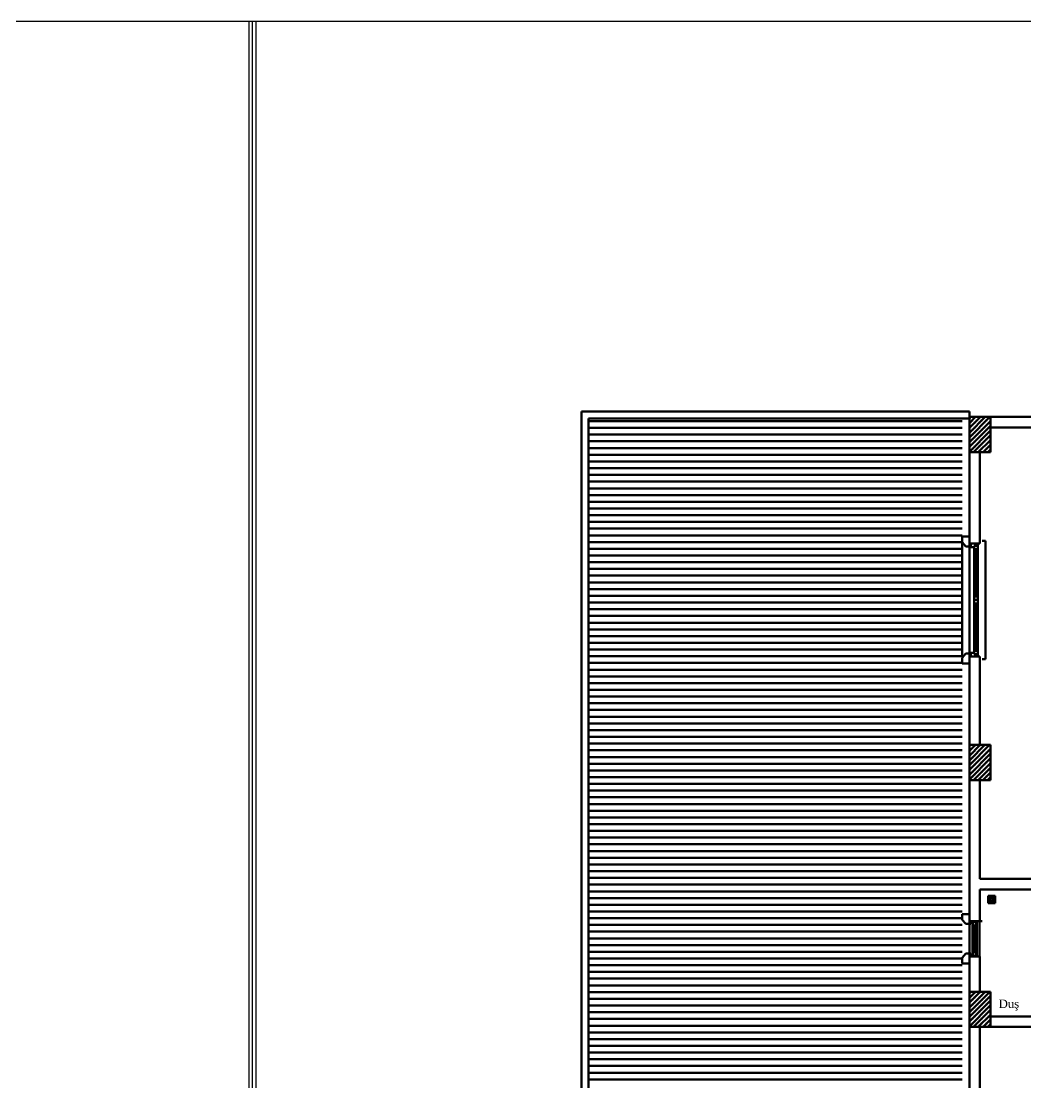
# Model space of a CAD drawing. Header units: millimetres. Extents: x 2046 to 14753, y 2361 to 29276.
# Drawn here: x 5296 to 6721, y 18692 to 20197 of the extents above; entities that cross this region are included whole.
import ezdxf

# ---------------------------------------------------------------- set-up
doc = ezdxf.new("R2010")
doc.units = ezdxf.units.MM
doc.layers.add('A.O. DUVAR', color=7, linetype='Continuous', lineweight=50)
doc.layers.add('yazi', color=251, linetype='Continuous', lineweight=25)
doc.styles.add('A.O. MALZEME', font='times.ttf', dxfattribs={"height": 10})

msp = doc.modelspace()

# ---------------------------------------------------------------- linework, layer by layer
at = {"layer": 'A.O. DUVAR'}
for p, q in [((6641.152, 19643.858), (6091.152, 19643.858)), ((6091.152, 19643.858), (6091.152, 17575.858)), ((6641.152, 19633.858), (6101.152, 19633.858)), ((6101.152, 19633.858), (6101.152, 17585.858)), ((6641.152, 19643.858), (6641.152, 18835.858)), ((6641.152, 19643.858), (6641.152, 19635.858)), ((6641.152, 19635.858), (6671.152, 19635.858)), ((6641.152, 19585.858), (6641.152, 19635.858)), ((6671.152, 19635.858), (6671.152, 19585.858)), ((6671.152, 19635.858), (6856.152, 19635.858)), ((6671.152, 19620.858), (6671.152, 19635.858)), ((6856.152, 19620.858), (6671.152, 19620.858)), ((6671.152, 19585.858), (6641.152, 19585.858)), ((6641.152, 19585.858), (6656.152, 19585.858)), ((6641.152, 19456.358), (6641.152, 19585.858)), ((6656.152, 19585.858), (6656.152, 19456.358)), ((6631.152, 19296.343), (6631.152, 19458.373)), ((6631.152, 19296.343), (6631.152, 19458.373)), ((6656.152, 19456.358), (6641.152, 19456.358)), ((6643.152, 19451.358), (6643.152, 19456.358)), ((6643.152, 19456.358), (6653.152, 19456.358)), ((6643.152, 19451.358), (6643.152, 19456.358)), ((6643.152, 19456.358), (6653.152, 19456.358)), ((6648.152, 19451.358), (6643.152, 19451.358)), ((6648.152, 19451.358), (6643.152, 19451.358)), ((6653.152, 19453.358), (6648.152, 19453.358)), ((6648.152, 19453.358), (6648.152, 19451.358)), ((6648.152, 19448.358), (6648.152, 19453.358)), ((6648.152, 19453.358), (6653.152, 19453.358)), ((6653.152, 19453.358), (6648.152, 19453.358)), ((6648.152, 19453.358), (6648.152, 19451.358)), ((6648.152, 19448.358), (6648.152, 19453.358)), ((6648.152, 19453.358), (6653.152, 19453.358)), ((6653.152, 19456.358), (6653.152, 19453.358)), ((6653.152, 19456.358), (6653.152, 19453.358)), ((6653.152, 19453.358), (6653.152, 19448.358)), ((6653.152, 19453.358), (6653.152, 19448.358)), ((6664.152, 19460.358), (6659.152, 19460.358)), ((6664.152, 19460.358), (6659.152, 19460.358)), ((6664.152, 19292.358), (6664.152, 19460.358)), ((6664.152, 19292.358), (6664.152, 19460.358)), ((6648.152, 19381.358), (6648.152, 19448.358)), ((6653.152, 19448.358), (6648.152, 19448.358)), ((6648.152, 19381.358), (6648.152, 19448.358)), ((6653.152, 19448.358), (6648.152, 19448.358)), ((6649.652, 19448.358), (6649.652, 19381.358)), ((6649.652, 19448.358), (6649.652, 19381.358)), ((6650.652, 19448.358), (6650.652, 19381.358)), ((6650.652, 19448.358), (6650.652, 19381.358)), ((6651.652, 19448.358), (6651.652, 19381.358)), ((6651.652, 19448.358), (6651.652, 19381.358)), ((6653.152, 19448.358), (6653.152, 19381.358)), ((6653.152, 19448.358), (6653.152, 19381.358)), ((6648.152, 19376.358), (6648.152, 19381.358)), ((6648.152, 19381.358), (6653.152, 19381.358)), ((6648.152, 19376.358), (6648.152, 19381.358)), ((6648.152, 19381.358), (6653.152, 19381.358)), ((6653.152, 19376.358), (6648.152, 19376.358)), ((6648.152, 19376.358), (6648.152, 19371.358)), ((6653.152, 19376.358), (6648.152, 19376.358)), ((6653.152, 19376.358), (6648.152, 19376.358)), ((6648.152, 19376.358), (6648.152, 19371.358)), ((6653.152, 19376.358), (6648.152, 19376.358)), ((6653.152, 19381.358), (6653.152, 19376.358)), ((6653.152, 19381.358), (6653.152, 19376.358)), ((6653.152, 19371.358), (6653.152, 19376.358)), ((6653.152, 19371.358), (6653.152, 19376.358)), ((6648.152, 19371.358), (6653.152, 19371.358)), ((6648.152, 19371.358), (6648.152, 19304.358)), ((6648.152, 19371.358), (6653.152, 19371.358)), ((6648.152, 19371.358), (6648.152, 19304.358)), ((6649.652, 19304.358), (6649.652, 19371.358)), ((6649.652, 19304.358), (6649.652, 19371.358)), ((6650.652, 19304.358), (6650.652, 19371.358)), ((6650.652, 19304.358), (6650.652, 19371.358)), ((6651.652, 19304.358), (6651.652, 19371.358)), ((6651.652, 19304.358), (6651.652, 19371.358)), ((6653.152, 19304.358), (6653.152, 19371.358)), ((6653.152, 19304.358), (6653.152, 19371.358)), ((6643.152, 19301.358), (6643.152, 19296.358)), ((6648.152, 19301.358), (6643.152, 19301.358)), ((6643.152, 19301.358), (6643.152, 19296.358)), ((6648.152, 19301.358), (6643.152, 19301.358)), ((6653.152, 19304.358), (6648.152, 19304.358)), ((6648.152, 19304.358), (6648.152, 19299.358)), ((6653.152, 19304.358), (6648.152, 19304.358)), ((6648.152, 19304.358), (6648.152, 19299.358)), ((6648.152, 19299.358), (6648.152, 19301.358)), ((6648.152, 19299.358), (6648.152, 19301.358)), ((6653.152, 19299.358), (6648.152, 19299.358)), ((6648.152, 19299.358), (6653.152, 19299.358)), ((6653.152, 19299.358), (6648.152, 19299.358)), ((6648.152, 19299.358), (6653.152, 19299.358)), ((6653.152, 19299.358), (6653.152, 19304.358)), ((6653.152, 19299.358), (6653.152, 19304.358)), ((6653.152, 19296.358), (6653.152, 19299.358)), ((6653.152, 19296.358), (6653.152, 19299.358)), ((6641.152, 19296.358), (6656.152, 19296.358)), ((6641.152, 19170.858), (6641.152, 19296.358)), ((6643.152, 19296.358), (6653.152, 19296.358)), ((6643.152, 19296.358), (6653.152, 19296.358)), ((6656.152, 19296.358), (6656.152, 19170.858)), ((6659.152, 19292.358), (6664.152, 19292.358)), ((6659.152, 19292.358), (6664.152, 19292.358)), ((6641.152, 19170.858), (6671.152, 19170.858)), ((6641.152, 19120.858), (6641.152, 19170.858)), ((6656.152, 19170.858), (6641.152, 19170.858)), ((6671.152, 19170.858), (6671.152, 19120.858)), ((6671.152, 19120.858), (6641.152, 19120.858)), ((6641.152, 18920.858), (6641.152, 19120.858)), ((6641.152, 19120.858), (6656.152, 19120.858)), ((6656.152, 19120.858), (6656.152, 18980.858)), ((6656.152, 18980.858), (7236.152, 18980.858)), ((6831.152, 18965.858), (6656.152, 18965.858)), ((6656.152, 18965.858), (6656.152, 18920.858)), ((6667.613, 18956.572), (6667.613, 18946.572)), ((6677.613, 18956.572), (6667.613, 18956.572)), ((6670.946, 18953.238), (6669.232, 18953.238)), ((6670.946, 18953.238), (6670.946, 18954.952)), ((6671.613, 18952.572), (6671.613, 18954.952)), ((6672.28, 18951.905), (6672.28, 18954.952)), ((6672.946, 18951.905), (6672.946, 18954.952)), ((6673.613, 18952.572), (6673.613, 18954.952)), ((6674.28, 18953.238), (6674.28, 18954.952)), ((6675.993, 18953.238), (6674.28, 18953.238)), ((6677.613, 18946.572), (6677.613, 18956.572)), ((6667.613, 18946.572), (6677.613, 18946.572)), ((6671.613, 18952.572), (6669.232, 18952.572)), ((6672.28, 18951.905), (6669.232, 18951.905)), ((6672.28, 18951.238), (6669.232, 18951.238)), ((6671.613, 18950.572), (6669.232, 18950.572)), ((6670.946, 18949.905), (6669.232, 18949.905)), ((6670.946, 18948.191), (6670.946, 18949.905)), ((6671.613, 18948.191), (6671.613, 18950.572)), ((6672.28, 18948.191), (6672.28, 18951.238)), ((6675.993, 18951.905), (6672.946, 18951.905)), ((6672.946, 18948.191), (6672.946, 18951.238)), ((6675.993, 18951.238), (6672.946, 18951.238)), ((6675.993, 18952.572), (6673.613, 18952.572)), ((6673.613, 18948.191), (6673.613, 18950.572)), ((6675.993, 18950.572), (6673.613, 18950.572)), ((6674.28, 18948.191), (6674.28, 18949.905)), ((6675.993, 18949.905), (6674.28, 18949.905)), ((6631.152, 18922.873), (6631.152, 18930.858)), ((6631.152, 18930.858), (6641.152, 18930.858)), ((6635.95, 18916.858), (6631.152, 18922.873)), ((6641.152, 18930.858), (6641.152, 18920.858)), ((6643.152, 18916.858), (6635.95, 18916.858)), ((6641.152, 18920.858), (6643.152, 18920.858)), ((6656.152, 18920.858), (6641.152, 18920.858)), ((6643.152, 18920.858), (6643.152, 18916.858)), ((6651.652, 18920.858), (6645.652, 18920.858)), ((6645.652, 18920.858), (6645.652, 18913.858)), ((6645.652, 18913.858), (6648.652, 18913.858)), ((6645.652, 18913.858), (6645.652, 18877.858)), ((6650.652, 18919.858), (6646.652, 18919.858)), ((6646.652, 18919.858), (6646.652, 18914.858)), ((6646.652, 18914.858), (6649.652, 18914.858)), ((6646.652, 18913.858), (6646.652, 18877.858)), ((6648.652, 18913.858), (6648.652, 18910.858)), ((6648.652, 18910.858), (6651.652, 18910.858)), ((6648.652, 18910.858), (6648.652, 18880.858)), ((6649.652, 18914.858), (6649.652, 18911.858)), ((6649.652, 18911.858), (6650.652, 18911.858)), ((6650.652, 18911.858), (6650.652, 18919.858)), ((6651.652, 18910.858), (6651.652, 18920.858)), ((6651.652, 18910.858), (6651.652, 18880.858)), ((6655.652, 18870.858), (6655.652, 18920.858)), ((6659.152, 18920.858), (6656.152, 18920.858)), ((6645.652, 18870.858), (6645.652, 18877.858)), ((6645.652, 18877.858), (6648.652, 18877.858)), ((6648.652, 18877.858), (6648.652, 18880.858)), ((6648.652, 18880.858), (6651.652, 18880.858)), ((6649.652, 18876.858), (6649.652, 18879.858)), ((6649.652, 18879.858), (6650.652, 18879.858)), ((6650.652, 18879.858), (6650.652, 18871.858)), ((6651.652, 18880.858), (6651.652, 18870.858)), ((6635.95, 18874.858), (6631.152, 18868.843)), ((6631.152, 18868.843), (6631.152, 18860.858)), ((6643.152, 18874.858), (6635.95, 18874.858)), ((6641.152, 18860.858), (6641.152, 18870.858)), ((6641.152, 18870.858), (6643.152, 18870.858)), ((6641.152, 18870.858), (6656.152, 18870.858)), ((6641.152, 18820.858), (6641.152, 18870.858)), ((6643.152, 18870.858), (6643.152, 18874.858)), ((6651.652, 18870.858), (6645.652, 18870.858)), ((6646.652, 18871.858), (6646.652, 18876.858)), ((6646.652, 18876.858), (6649.652, 18876.858)), ((6650.652, 18871.858), (6646.652, 18871.858)), ((6656.152, 18870.858), (6656.152, 18820.858)), ((6631.152, 18860.858), (6641.152, 18860.858)), ((6641.152, 18820.858), (6671.152, 18820.858)), ((6641.152, 18770.858), (6641.152, 18820.858)), ((6656.152, 18820.858), (6641.152, 18820.858)), ((6671.152, 18820.858), (6671.152, 18770.858)), ((6671.152, 18770.858), (6671.152, 18785.858)), ((6671.152, 18785.858), (6831.152, 18785.858)), ((6671.152, 18770.858), (6641.152, 18770.858)), ((6641.152, 18665.858), (6641.152, 18770.858)), ((6641.152, 18770.858), (6656.152, 18770.858)), ((6656.152, 18770.858), (6656.152, 18665.858)), ((7201.152, 18770.858), (6671.152, 18770.858))]:
    msp.add_line(p, q, dxfattribs=at)
at = {"layer": 'A.O. DUVAR', "linetype": 'Continuous', "ltscale": 10}
for p, q in [((6641.152, 19633.745), (6643.265, 19635.858)), ((6641.152, 19627.01), (6650, 19635.858)), ((6641.152, 19620.275), (6656.736, 19635.858)), ((6641.152, 19613.54), (6663.471, 19635.858)), ((6641.152, 19606.805), (6670.206, 19635.858)), ((6643.66, 19632.885), (6643.66, 19632.885)), ((6650.395, 19632.885), (6650.395, 19632.885)), ((6657.13, 19632.885), (6657.13, 19632.885)), ((6663.865, 19632.885), (6663.865, 19632.885)), ((6670.6, 19632.885), (6670.6, 19632.885)), ((6641.152, 19600.069), (6671.152, 19630.069)), ((6641.152, 19593.334), (6671.152, 19623.334)), ((6641.152, 19586.599), (6671.152, 19616.599)), ((6643.66, 19626.15), (6643.66, 19626.15)), ((6643.66, 19619.415), (6643.66, 19619.415)), ((6647.027, 19629.517), (6647.027, 19629.517)), ((6647.027, 19622.782), (6647.027, 19622.782)), ((6647.027, 19616.047), (6647.027, 19616.047)), ((6650.395, 19626.15), (6650.395, 19626.15)), ((6650.395, 19619.415), (6650.395, 19619.415)), ((6653.762, 19629.517), (6653.762, 19629.517)), ((6653.762, 19622.782), (6653.762, 19622.782)), ((6653.762, 19616.047), (6653.762, 19616.047)), ((6657.13, 19626.15), (6657.13, 19626.15)), ((6657.13, 19619.415), (6657.13, 19619.415)), ((6660.497, 19629.517), (6660.497, 19629.517)), ((6660.497, 19622.782), (6660.497, 19622.782)), ((6660.497, 19616.047), (6660.497, 19616.047)), ((6663.865, 19626.15), (6663.865, 19626.15)), ((6663.865, 19619.415), (6663.865, 19619.415)), ((6667.233, 19629.517), (6667.233, 19629.517)), ((6667.233, 19622.782), (6667.233, 19622.782)), ((6667.233, 19616.047), (6667.233, 19616.047)), ((6670.6, 19626.15), (6670.6, 19626.15)), ((6670.6, 19619.415), (6670.6, 19619.415)), ((6643.66, 19612.679), (6643.66, 19612.679)), ((6643.66, 19605.944), (6643.66, 19605.944)), ((6647.027, 19609.312), (6647.027, 19609.312)), ((6647.027, 19602.577), (6647.027, 19602.577)), ((6647.147, 19585.858), (6671.152, 19609.864)), ((6650.395, 19612.679), (6650.395, 19612.679)), ((6650.395, 19605.944), (6650.395, 19605.944)), ((6653.762, 19609.312), (6653.762, 19609.312)), ((6653.762, 19602.577), (6653.762, 19602.577)), ((6653.882, 19585.858), (6671.152, 19603.129)), ((6657.13, 19612.679), (6657.13, 19612.679)), ((6657.13, 19605.944), (6657.13, 19605.944)), ((6660.497, 19609.312), (6660.497, 19609.312)), ((6660.497, 19602.577), (6660.497, 19602.577)), ((6663.865, 19612.679), (6663.865, 19612.679)), ((6663.865, 19605.944), (6663.865, 19605.944)), ((6667.233, 19609.312), (6667.233, 19609.312)), ((6667.233, 19602.577), (6667.233, 19602.577)), ((6670.6, 19612.679), (6670.6, 19612.679)), ((6670.6, 19605.944), (6670.6, 19605.944)), ((6643.66, 19599.209), (6643.66, 19599.209)), ((6643.66, 19592.474), (6643.66, 19592.474)), ((6647.027, 19595.841), (6647.027, 19595.841)), ((6647.027, 19589.106), (6647.027, 19589.106)), ((6650.395, 19599.209), (6650.395, 19599.209)), ((6650.395, 19592.474), (6650.395, 19592.474)), ((6653.762, 19595.841), (6653.762, 19595.841)), ((6653.762, 19589.106), (6653.762, 19589.106)), ((6657.13, 19599.209), (6657.13, 19599.209)), ((6657.13, 19592.474), (6657.13, 19592.474)), ((6660.497, 19595.841), (6660.497, 19595.841)), ((6660.497, 19589.106), (6660.497, 19589.106)), ((6660.617, 19585.858), (6671.152, 19596.393)), ((6663.865, 19599.209), (6663.865, 19599.209)), ((6663.865, 19592.474), (6663.865, 19592.474)), ((6667.233, 19595.841), (6667.233, 19595.841)), ((6667.233, 19589.106), (6667.233, 19589.106)), ((6667.352, 19585.858), (6671.152, 19589.658)), ((6670.6, 19599.209), (6670.6, 19599.209)), ((6670.6, 19592.474), (6670.6, 19592.474)), ((6641.152, 19169.017), (6642.994, 19170.858)), ((6641.152, 19162.282), (6649.729, 19170.858)), ((6641.152, 19155.547), (6656.464, 19170.858)), ((6641.152, 19148.812), (6663.199, 19170.858)), ((6641.152, 19142.076), (6669.934, 19170.858)), ((6641.152, 19135.341), (6671.152, 19165.341)), ((6643.66, 19168.157), (6643.66, 19168.157)), ((6647.027, 19164.789), (6647.027, 19164.789)), ((6650.395, 19168.157), (6650.395, 19168.157)), ((6653.762, 19164.789), (6653.762, 19164.789)), ((6657.13, 19168.157), (6657.13, 19168.157)), ((6660.497, 19164.789), (6660.497, 19164.789)), ((6663.865, 19168.157), (6663.865, 19168.157)), ((6667.233, 19164.789), (6667.233, 19164.789)), ((6670.6, 19168.157), (6670.6, 19168.157)), ((6641.152, 19128.606), (6671.152, 19158.606)), ((6641.152, 19121.871), (6671.152, 19151.871)), ((6643.66, 19161.421), (6643.66, 19161.421)), ((6643.66, 19154.686), (6643.66, 19154.686)), ((6647.027, 19158.054), (6647.027, 19158.054)), ((6647.027, 19151.319), (6647.027, 19151.319)), ((6650.395, 19161.421), (6650.395, 19161.421)), ((6650.395, 19154.686), (6650.395, 19154.686)), ((6653.762, 19158.054), (6653.762, 19158.054)), ((6653.762, 19151.319), (6653.762, 19151.319)), ((6657.13, 19161.421), (6657.13, 19161.421)), ((6657.13, 19154.686), (6657.13, 19154.686)), ((6660.497, 19158.054), (6660.497, 19158.054)), ((6660.497, 19151.319), (6660.497, 19151.319)), ((6663.865, 19161.421), (6663.865, 19161.421)), ((6663.865, 19154.686), (6663.865, 19154.686)), ((6667.233, 19158.054), (6667.233, 19158.054)), ((6667.233, 19151.319), (6667.233, 19151.319)), ((6670.6, 19161.421), (6670.6, 19161.421)), ((6670.6, 19154.686), (6670.6, 19154.686)), ((6643.66, 19147.951), (6643.66, 19147.951)), ((6643.66, 19141.216), (6643.66, 19141.216)), ((6643.66, 19134.481), (6643.66, 19134.481)), ((6646.875, 19120.858), (6671.152, 19145.136)), ((6647.027, 19144.584), (6647.027, 19144.584)), ((6647.027, 19137.848), (6647.027, 19137.848)), ((6650.395, 19147.951), (6650.395, 19147.951)), ((6650.395, 19141.216), (6650.395, 19141.216)), ((6650.395, 19134.481), (6650.395, 19134.481)), ((6653.61, 19120.858), (6671.152, 19138.4)), ((6653.762, 19144.584), (6653.762, 19144.584)), ((6653.762, 19137.848), (6653.762, 19137.848)), ((6657.13, 19147.951), (6657.13, 19147.951)), ((6657.13, 19141.216), (6657.13, 19141.216)), ((6657.13, 19134.481), (6657.13, 19134.481)), ((6660.497, 19144.584), (6660.497, 19144.584)), ((6660.497, 19137.848), (6660.497, 19137.848)), ((6663.865, 19147.951), (6663.865, 19147.951)), ((6663.865, 19141.216), (6663.865, 19141.216)), ((6663.865, 19134.481), (6663.865, 19134.481)), ((6667.233, 19144.584), (6667.233, 19144.584)), ((6667.233, 19137.848), (6667.233, 19137.848)), ((6670.6, 19147.951), (6670.6, 19147.951)), ((6670.6, 19141.216), (6670.6, 19141.216)), ((6670.6, 19134.481), (6670.6, 19134.481)), ((6643.66, 19127.746), (6643.66, 19127.746)), ((6643.66, 19121.01), (6643.66, 19121.01)), ((6647.027, 19131.113), (6647.027, 19131.113)), ((6647.027, 19124.378), (6647.027, 19124.378)), ((6650.395, 19127.746), (6650.395, 19127.746)), ((6650.395, 19121.01), (6650.395, 19121.01)), ((6653.762, 19131.113), (6653.762, 19131.113)), ((6653.762, 19124.378), (6653.762, 19124.378)), ((6657.13, 19127.746), (6657.13, 19127.746)), ((6657.13, 19121.01), (6657.13, 19121.01)), ((6660.345, 19120.858), (6671.152, 19131.665)), ((6660.497, 19131.113), (6660.497, 19131.113)), ((6660.497, 19124.378), (6660.497, 19124.378)), ((6663.865, 19127.746), (6663.865, 19127.746)), ((6663.865, 19121.01), (6663.865, 19121.01)), ((6667.081, 19120.858), (6671.152, 19124.93)), ((6667.233, 19131.113), (6667.233, 19131.113)), ((6667.233, 19124.378), (6667.233, 19124.378)), ((6670.6, 19127.746), (6670.6, 19127.746)), ((6670.6, 19121.01), (6670.6, 19121.01)), ((6641.152, 18818.787), (6643.224, 18820.858)), ((6641.152, 18812.052), (6649.959, 18820.858)), ((6641.152, 18805.317), (6656.694, 18820.858)), ((6641.152, 18798.582), (6663.429, 18820.858)), ((6641.152, 18791.846), (6670.164, 18820.858)), ((6643.66, 18817.927), (6643.66, 18817.927)), ((6650.395, 18817.927), (6650.395, 18817.927)), ((6657.13, 18817.927), (6657.13, 18817.927)), ((6663.865, 18817.927), (6663.865, 18817.927)), ((6670.6, 18817.927), (6670.6, 18817.927)), ((6641.152, 18785.111), (6671.152, 18815.111)), ((6641.152, 18778.376), (6671.152, 18808.376)), ((6643.66, 18811.192), (6643.66, 18811.192)), ((6643.66, 18804.456), (6643.66, 18804.456)), ((6647.027, 18814.559), (6647.027, 18814.559)), ((6647.027, 18807.824), (6647.027, 18807.824)), ((6650.395, 18811.192), (6650.395, 18811.192)), ((6650.395, 18804.456), (6650.395, 18804.456)), ((6653.762, 18814.559), (6653.762, 18814.559)), ((6653.762, 18807.824), (6653.762, 18807.824)), ((6657.13, 18811.192), (6657.13, 18811.192)), ((6657.13, 18804.456), (6657.13, 18804.456)), ((6660.497, 18814.559), (6660.497, 18814.559)), ((6660.497, 18807.824), (6660.497, 18807.824)), ((6663.865, 18811.192), (6663.865, 18811.192)), ((6663.865, 18804.456), (6663.865, 18804.456)), ((6667.233, 18814.559), (6667.233, 18814.559)), ((6667.233, 18807.824), (6667.233, 18807.824)), ((6670.6, 18811.192), (6670.6, 18811.192)), ((6670.6, 18804.456), (6670.6, 18804.456)), ((6641.152, 18771.641), (6671.152, 18801.641)), ((6643.66, 18797.721), (6643.66, 18797.721)), ((6643.66, 18790.986), (6643.66, 18790.986)), ((6647.027, 18801.089), (6647.027, 18801.089)), ((6647.027, 18794.354), (6647.027, 18794.354)), ((6647.027, 18787.618), (6647.027, 18787.618)), ((6647.105, 18770.858), (6671.152, 18794.906)), ((6650.395, 18797.721), (6650.395, 18797.721)), ((6650.395, 18790.986), (6650.395, 18790.986)), ((6653.762, 18801.089), (6653.762, 18801.089)), ((6653.762, 18794.354), (6653.762, 18794.354)), ((6653.762, 18787.618), (6653.762, 18787.618)), ((6653.84, 18770.858), (6671.152, 18788.17)), ((6657.13, 18797.721), (6657.13, 18797.721)), ((6657.13, 18790.986), (6657.13, 18790.986)), ((6660.497, 18801.089), (6660.497, 18801.089)), ((6660.497, 18794.354), (6660.497, 18794.354)), ((6660.497, 18787.618), (6660.497, 18787.618)), ((6663.865, 18797.721), (6663.865, 18797.721)), ((6663.865, 18790.986), (6663.865, 18790.986)), ((6667.233, 18801.089), (6667.233, 18801.089)), ((6667.233, 18794.354), (6667.233, 18794.354)), ((6667.233, 18787.618), (6667.233, 18787.618)), ((6670.6, 18797.721), (6670.6, 18797.721)), ((6670.6, 18790.986), (6670.6, 18790.986)), ((6643.66, 18784.251), (6643.66, 18784.251)), ((6643.66, 18777.516), (6643.66, 18777.516)), ((6647.027, 18780.883), (6647.027, 18780.883)), ((6647.027, 18774.148), (6647.027, 18774.148)), ((6650.395, 18784.251), (6650.395, 18784.251)), ((6650.395, 18777.516), (6650.395, 18777.516)), ((6653.762, 18780.883), (6653.762, 18780.883)), ((6653.762, 18774.148), (6653.762, 18774.148)), ((6657.13, 18784.251), (6657.13, 18784.251)), ((6657.13, 18777.516), (6657.13, 18777.516)), ((6660.497, 18780.883), (6660.497, 18780.883)), ((6660.497, 18774.148), (6660.497, 18774.148)), ((6660.575, 18770.858), (6671.152, 18781.435)), ((6663.865, 18784.251), (6663.865, 18784.251)), ((6663.865, 18777.516), (6663.865, 18777.516)), ((6667.233, 18780.883), (6667.233, 18780.883)), ((6667.233, 18774.148), (6667.233, 18774.148)), ((6667.311, 18770.858), (6671.152, 18774.7)), ((6670.6, 18784.251), (6670.6, 18784.251)), ((6670.6, 18777.516), (6670.6, 18777.516))]:
    msp.add_line(p, q, dxfattribs=at)
at = {"layer": 'A.O. DUVAR', "linetype": 'Continuous', "transparency": 33554488}
for p, q in [((6631.152, 19629.907), (6101.152, 19629.907)), ((6631.152, 19620.382), (6101.152, 19620.382)), ((6631.152, 19610.857), (6101.152, 19610.857)), ((6631.152, 19601.332), (6101.152, 19601.332)), ((6631.152, 19591.807), (6101.152, 19591.807)), ((6631.152, 19582.282), (6101.152, 19582.282)), ((6631.152, 19572.757), (6101.152, 19572.757)), ((6631.152, 19563.232), (6101.152, 19563.232)), ((6631.152, 19553.707), (6101.152, 19553.707)), ((6631.152, 19544.182), (6101.152, 19544.182)), ((6631.152, 19534.657), (6101.152, 19534.657)), ((6631.152, 19525.132), (6101.152, 19525.132)), ((6631.152, 19515.607), (6101.152, 19515.607)), ((6631.152, 19506.082), (6101.152, 19506.082)), ((6631.152, 19496.557), (6101.152, 19496.557)), ((6631.152, 19487.032), (6101.152, 19487.032)), ((6631.152, 19477.507), (6101.152, 19477.507)), ((6631.152, 19467.982), (6101.152, 19467.982)), ((6631.152, 19458.457), (6101.152, 19458.457)), ((6631.152, 19448.932), (6101.152, 19448.932)), ((6631.152, 19439.407), (6101.152, 19439.407)), ((6631.152, 19429.882), (6101.152, 19429.882)), ((6631.152, 19420.357), (6101.152, 19420.357)), ((6631.152, 19410.832), (6101.152, 19410.832)), ((6631.152, 19401.307), (6101.152, 19401.307)), ((6631.152, 19391.782), (6101.152, 19391.782)), ((6631.152, 19382.257), (6101.152, 19382.257)), ((6631.152, 19372.732), (6101.152, 19372.732)), ((6631.152, 19363.207), (6101.152, 19363.207)), ((6631.152, 19353.682), (6101.152, 19353.682)), ((6631.152, 19344.157), (6101.152, 19344.157)), ((6631.152, 19334.632), (6101.152, 19334.632)), ((6631.152, 19325.107), (6101.152, 19325.107)), ((6631.152, 19315.582), (6101.152, 19315.582)), ((6631.152, 19306.057), (6101.152, 19306.057)), ((6631.152, 19296.532), (6101.152, 19296.532)), ((6631.152, 19287.007), (6101.152, 19287.007)), ((6631.152, 19277.482), (6101.152, 19277.482)), ((6631.152, 19267.957), (6101.152, 19267.957)), ((6631.152, 19258.432), (6101.152, 19258.432)), ((6631.152, 19248.907), (6101.152, 19248.907)), ((6631.152, 19239.382), (6101.152, 19239.382)), ((6631.152, 19229.857), (6101.152, 19229.857)), ((6631.152, 19220.332), (6101.152, 19220.332)), ((6631.152, 19210.807), (6101.152, 19210.807)), ((6631.152, 19201.282), (6101.152, 19201.282)), ((6631.152, 19191.757), (6101.152, 19191.757)), ((6631.152, 19182.232), (6101.152, 19182.232)), ((6631.152, 19172.707), (6101.152, 19172.707)), ((6631.152, 19163.182), (6101.152, 19163.182)), ((6631.152, 19153.657), (6101.152, 19153.657)), ((6631.152, 19144.132), (6101.152, 19144.132)), ((6631.152, 19134.607), (6101.152, 19134.607)), ((6631.152, 19125.082), (6101.152, 19125.082)), ((6631.152, 19115.557), (6101.152, 19115.557)), ((6631.152, 19106.032), (6101.152, 19106.032)), ((6631.152, 19096.507), (6101.152, 19096.507)), ((6631.152, 19086.982), (6101.152, 19086.982)), ((6631.152, 19077.457), (6101.152, 19077.457)), ((6631.152, 19067.932), (6101.152, 19067.932)), ((6631.152, 19058.407), (6101.152, 19058.407)), ((6631.152, 19048.882), (6101.152, 19048.882)), ((6631.152, 19039.357), (6101.152, 19039.357)), ((6631.152, 19029.832), (6101.152, 19029.832)), ((6631.152, 19020.307), (6101.152, 19020.307)), ((6631.152, 19010.782), (6101.152, 19010.782)), ((6631.152, 19001.257), (6101.152, 19001.257)), ((6631.152, 18991.732), (6101.152, 18991.732)), ((6631.152, 18982.207), (6101.152, 18982.207)), ((6631.152, 18972.682), (6101.152, 18972.682)), ((6631.152, 18963.157), (6101.152, 18963.157)), ((6631.152, 18953.632), (6101.152, 18953.632)), ((6631.152, 18944.107), (6101.152, 18944.107)), ((6631.152, 18934.582), (6101.152, 18934.582)), ((6631.152, 18925.057), (6101.152, 18925.057)), ((6631.152, 18915.532), (6101.152, 18915.532)), ((6631.152, 18906.007), (6101.152, 18906.007)), ((6631.152, 18896.482), (6101.152, 18896.482)), ((6631.152, 18886.957), (6101.152, 18886.957)), ((6631.152, 18877.432), (6101.152, 18877.432)), ((6631.152, 18867.907), (6101.152, 18867.907)), ((6631.152, 18858.382), (6101.152, 18858.382)), ((6631.152, 18848.857), (6101.152, 18848.857)), ((6631.152, 18839.332), (6101.152, 18839.332)), ((6631.152, 18829.807), (6101.152, 18829.807)), ((6631.152, 18820.282), (6101.152, 18820.282)), ((6631.152, 18810.757), (6101.152, 18810.757)), ((6631.152, 18801.232), (6101.152, 18801.232)), ((6631.152, 18791.707), (6101.152, 18791.707)), ((6631.152, 18782.182), (6101.152, 18782.182)), ((6631.152, 18772.657), (6101.152, 18772.657)), ((6631.152, 18763.132), (6101.152, 18763.132)), ((6631.152, 18753.607), (6101.152, 18753.607)), ((6631.152, 18744.082), (6101.152, 18744.082)), ((6631.152, 18734.557), (6101.152, 18734.557)), ((6631.152, 18725.032), (6101.152, 18725.032)), ((6631.152, 18715.507), (6101.152, 18715.507)), ((6631.152, 18705.982), (6101.152, 18705.982)), ((6631.152, 18696.457), (6101.152, 18696.457))]:
    msp.add_line(p, q, dxfattribs=at)
at = {"layer": 'A.O. DUVAR', "ltscale": 100}
for p, q in [((6631.152, 19458.373), (6631.152, 19466.358)), ((6631.152, 19466.358), (6641.152, 19466.358)), ((6631.152, 19458.373), (6631.152, 19466.358)), ((6631.152, 19466.358), (6641.152, 19466.358)), ((6641.152, 19466.358), (6641.152, 19456.358)), ((6641.152, 19466.358), (6641.152, 19456.358)), ((6635.95, 19452.358), (6631.152, 19458.373)), ((6635.95, 19452.358), (6631.152, 19458.373)), ((6643.152, 19452.358), (6635.95, 19452.358)), ((6643.152, 19452.358), (6635.95, 19452.358)), ((6641.152, 19456.358), (6643.152, 19456.358)), ((6641.152, 19456.358), (6643.152, 19456.358)), ((6643.152, 19456.358), (6643.152, 19452.358)), ((6643.152, 19456.358), (6643.152, 19452.358)), ((6635.95, 19300.358), (6631.152, 19294.343)), ((6635.95, 19300.358), (6631.152, 19294.343)), ((6643.152, 19300.358), (6635.95, 19300.358)), ((6643.152, 19300.358), (6635.95, 19300.358)), ((6643.152, 19296.358), (6643.152, 19300.358)), ((6643.152, 19296.358), (6643.152, 19300.358)), ((6631.152, 19294.343), (6631.152, 19286.358)), ((6631.152, 19294.343), (6631.152, 19286.358)), ((6631.152, 19286.358), (6641.152, 19286.358)), ((6631.152, 19286.358), (6641.152, 19286.358)), ((6641.152, 19286.358), (6641.152, 19296.358)), ((6641.152, 19296.358), (6643.152, 19296.358)), ((6641.152, 19286.358), (6641.152, 19296.358)), ((6641.152, 19296.358), (6643.152, 19296.358))]:
    msp.add_line(p, q, dxfattribs=at)
at = {"layer": 'A.O. DUVAR'}
msp.add_circle((6672.613, 18951.572), 4.333, dxfattribs=at)
for centre, start, end in [((6669.283, 18952.905), 98.69446, 261.30554), ((6671.28, 18954.901), 8.69446, 171.30554), ((6672.613, 18954.901), 8.69446, 171.30554), ((6673.946, 18954.901), 8.69446, 171.30554), ((6675.942, 18952.905), 278.69446, 81.30554), ((6669.283, 18951.572), 98.69446, 261.30554), ((6669.283, 18950.238), 98.69446, 261.30554), ((6671.28, 18948.242), 188.69446, 351.30554), ((6672.613, 18948.242), 188.69446, 351.30554), ((6673.946, 18948.242), 188.69446, 351.30554), ((6675.942, 18951.572), 278.69446, 81.30554), ((6675.942, 18950.238), 278.69446, 81.30554)]:
    msp.add_arc(centre, 0.337, start, end, dxfattribs=at)
at = {"layer": 'yazi'}
for points in [[(3020.515, 20197.084), (11459.215, 20197.084)], [(5619.065, 20197.084), (5619.065, 17196.122)], [(5624.065, 20197.084), (5624.065, 17196.122)], [(5629.065, 20197.084), (5629.065, 17196.122)]]:
    msp.add_lwpolyline(points, dxfattribs=at)

# ---------------------------------------------------------------- texts
at = {"layer": 'A.O. DUVAR', "style": 'A.O. MALZEME'}
msp.add_text('Duş', height=11.9174, dxfattribs=at).set_placement((6682.77, 18797.754))

doc.saveas('drawing.dxf')
